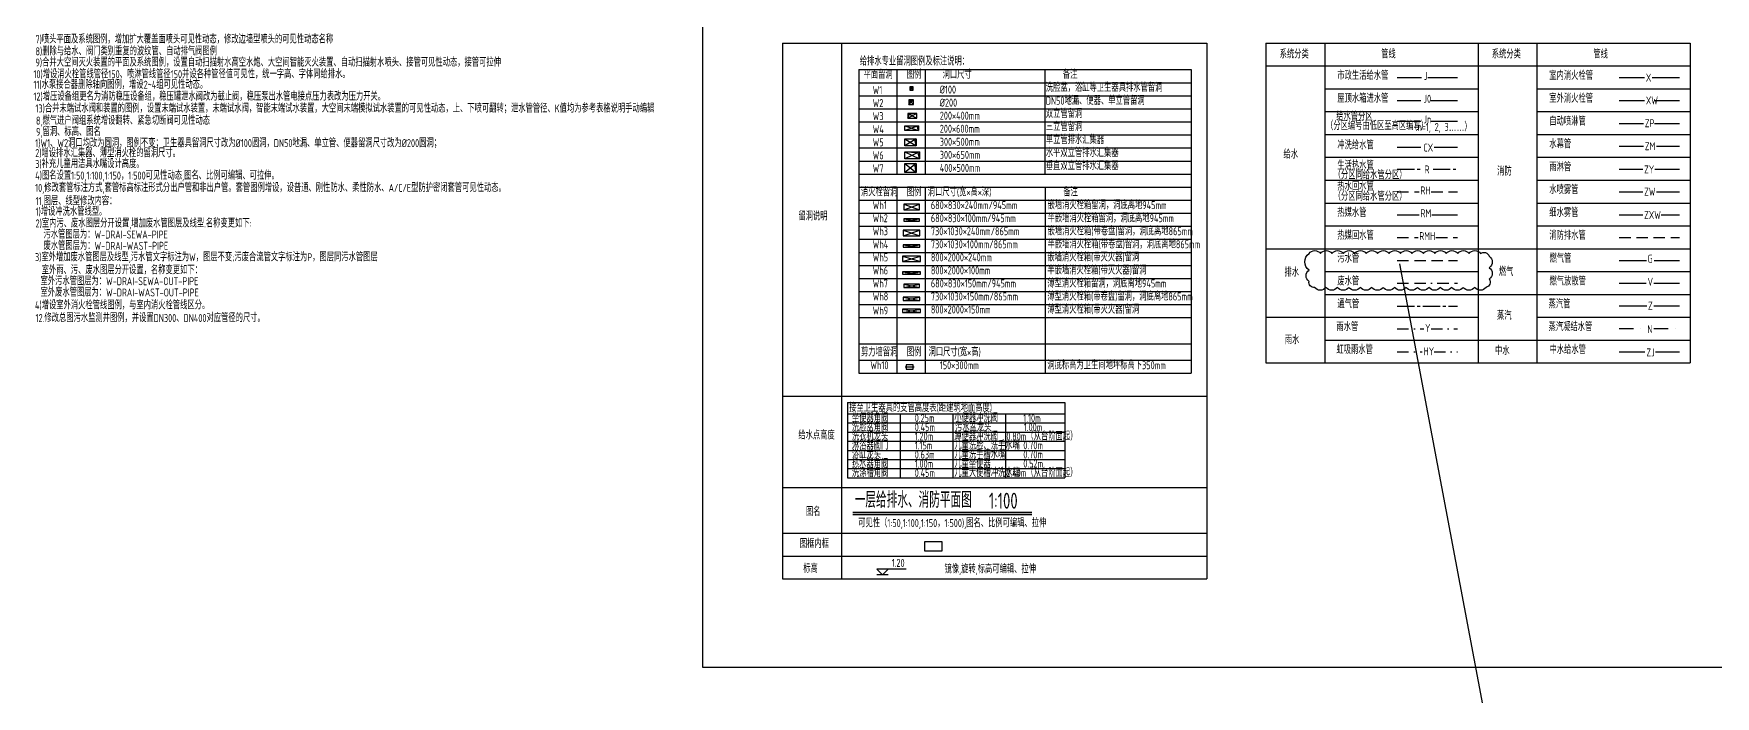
# Model space of a CAD drawing. Extents: x -84241 to 2571207, y -257003 to 1687411.
# Drawn here: x -3404 to 70138, y -58488 to -29475 of the extents above; entities that cross this region are included whole.
import ezdxf

# ---------------------------------------------------------------- set-up
doc = ezdxf.new("R2010")
doc.units = 0
doc.header["$LTSCALE"] = 1000
for name, pattern in [('BORDER', [1.75, 0.5, -0.25, 0.5, -0.25, 0, -0.25]), ('CENTER2', [1.125, 0.75, -0.125, 0.125, -0.125]), ('DASHDOT', [1, 0.5, -0.25, 0, -0.25]), ('DASHED', [0.75, 0.5, -0.25]), ('DIVIDE3', [1.579, 0.625, -0.318, 0, -0.318, 0, -0.318])]:
    doc.linetypes.add(name, pattern=pattern)
doc.layers.get('0').update_dxf_attribs({"linetype": 'CONTINUOUS'})
doc.layers.get('Defpoints').update_dxf_attribs({"linetype": 'CONTINUOUS'})
doc.layers.add('20200618更新内容', color=1, linetype='CONTINUOUS', plot=False)
for name, color, linetype in [('W-DRAI-DOME-PIPE', 4, 'DASHED'), ('W-DRAI-NOTE', 50, 'CONTINUOUS'), ('W-DRAI-VENT-PIPE', 5, 'CENTER2'), ('W-DRAI-WAST-PIPE', 4, 'BORDER'), ('W-FRPT-DRAI-PIPE', 4, 'DASHED'), ('W-FRPT-HYDT-PIPE', 1, 'CONTINUOUS'), ('W-FRPT-NOTE', 60, 'CONTINUOUS'), ('W-FRPT-SPRL-PIPE', 2, 'CONTINUOUS'), ('W-GAS-NOTE', 200, 'CONTINUOUS'), ('W-GAS-PIPE', 2, 'CONTINUOUS'), ('W-HOLE', 231, 'CONTINUOUS'), ('W-HOLE-NOTE', 231, 'CONTINUOUS'), ('W-NOTE', 40, 'CONTINUOUS'), ('W-NOTE-NAME', 40, 'CONTINUOUS'), ('W-RAIN-NOTE', 60, 'CONTINUOUS'), ('W-RAIN-PIPE', 6, 'DASHDOT'), ('W-RECL-PIPE', 6, 'CONTINUOUS'), ('W-WSUP-COOL-PIPE', 3, 'CONTINUOUS'), ('W-WSUP-HOT-PIPE', 6, 'CENTER2'), ('W-WSUP-HOTI-PIPE', 2, 'CONTINUOUS'), ('W-WSUP-HOTR-PIPE', 2, 'BORDER'), ('W-WSUP-NOTE', 40, 'CONTINUOUS')]:
    doc.layers.add(name, color=color, linetype=linetype)
doc.styles.add('TH-STYLE3', font='tssdeng.shx', dxfattribs={"width": 0.7, "bigfont": 'tssdchn.shx'})

# ---------------------------------------------------------------- blocks, each defined once
blk = doc.blocks.new('*U193')
at = {"layer": 'W-NOTE'}
blk.add_lwpolyline([(0, 0), (1074, 0), (1074, 821), (0, 821)], close=True, dxfattribs=at)
blk = doc.blocks.new('*U142')
at = {"layer": 'W-NOTE'}
blk.add_lwpolyline([(0, 0), (777, 0), (777, 400), (0, 400)], close=True, dxfattribs=at)
blk = doc.blocks.new('*U175')
at = {"layer": 'W-HOLE'}
for p, q in [((0, 0), (780, -240)), ((0, 0), (0, -240)), ((780, 0), (0, 0)), ((0, -240), (780, 0)), ((0, -240), (780, -240)), ((780, -240), (780, 0))]:
    blk.add_line(p, q, dxfattribs=at)
blk = doc.blocks.new('150×150留洞')
at = {"layer": 'Defpoints'}
for p, q in [((-75, 75), (75, -75)), ((-75, -75), (75, 75))]:
    blk.add_line(p, q, dxfattribs=at)
at = {"layer": 'W-HOLE'}
for p, q in [((-37.5, 37.5), (-75, -75)), ((75, 75), (-37.5, 37.5))]:
    blk.add_line(p, q, dxfattribs=at)
blk.add_lwpolyline([(-75, -75), (75, -75), (75, 75), (-75, 75)], close=True, dxfattribs=at)
blk = doc.blocks.new('200×200留洞')
at = {"layer": 'Defpoints'}
for p, q in [((100, 100), (-100, -100)), ((-100, 100), (100, -100))]:
    blk.add_line(p, q, dxfattribs=at)
at = {"layer": 'W-HOLE'}
for p in [(-100, -100), (100, 100)]:
    blk.add_line(p, (-50, 50), dxfattribs=at)
blk.add_lwpolyline([(-100, -100), (100, -100), (100, 100), (-100, 100)], close=True, dxfattribs=at)
blk = doc.blocks.new('200×400留洞')
at = {"layer": 'Defpoints'}
for p, q in [((400, 0), (0, -200)), ((0, 0), (400, -200))]:
    blk.add_line(p, q, dxfattribs=at)
at = {"layer": 'W-HOLE'}
for p in [(400, 0), (0, -200)]:
    blk.add_line(p, (60, -30), dxfattribs=at)
blk.add_lwpolyline([(0, -200), (400, -200), (400, 0), (0, 0)], close=True, dxfattribs=at)
blk = doc.blocks.new('*U140')
blk.add_lwpolyline([(0, -75), (300, -75), (300, 125), (0, 125)], close=True)
at = {"layer": 'Defpoints'}
blk.add_line((-50, 25), (350, 25), dxfattribs=at)
blk = doc.blocks.new('200×600留洞')
at = {"layer": 'Defpoints'}
for p, q in [((0, 0), (600, -200)), ((600, 0), (0, -200))]:
    blk.add_line(p, q, dxfattribs=at)
at = {"layer": 'W-HOLE'}
for p in [(0, 0), (600, -200)]:
    blk.add_line(p, (537, -21), dxfattribs=at)
blk.add_lwpolyline([(600, -200), (0, -200), (0, 0), (600, 0)], close=True, dxfattribs=at)
blk = doc.blocks.new('*U177')
at = {"layer": 'W-HOLE'}
for p, q in [((0, 0), (780, -100)), ((0, 0), (0, -100)), ((780, 0), (0, 0)), ((0, -100), (780, 0)), ((0, -100), (780, -100)), ((780, -100), (780, 0))]:
    blk.add_line(p, q, dxfattribs=at)
blk = doc.blocks.new('*U176')
at = {"layer": 'W-HOLE'}
for p, q in [((0, 0), (730, -100)), ((0, 0), (0, -100)), ((730, 0), (0, 0)), ((0, -100), (730, 0)), ((0, -100), (730, -100)), ((730, -100), (730, 0))]:
    blk.add_line(p, q, dxfattribs=at)
blk = doc.blocks.new('*U141')
at = {"layer": 'W-HOLE'}
for p, q in [((0, 0), (730, -240)), ((0, 0), (0, -240)), ((730, 0), (0, 0)), ((0, -240), (730, 0)), ((0, -240), (730, -240)), ((730, -240), (730, 0))]:
    blk.add_line(p, q, dxfattribs=at)
blk = doc.blocks.new('*U185')
at = {"layer": 'W-HOLE'}
for p, q in [((0, 0), (680, -100)), ((0, -100), (680, 0)), ((0, 0), (0, -100)), ((680, 0), (0, 0)), ((0, -100), (680, -100)), ((680, -100), (680, 0))]:
    blk.add_line(p, q, dxfattribs=at)
blk = doc.blocks.new('*U184')
at = {"layer": 'W-HOLE'}
for p, q in [((0, 0), (680, -240)), ((0, -240), (680, 0)), ((0, 0), (0, -240)), ((680, 0), (0, 0)), ((0, -240), (680, -240)), ((680, -240), (680, 0))]:
    blk.add_line(p, q, dxfattribs=at)
blk = doc.blocks.new('300×500留洞')
at = {"layer": 'Defpoints'}
for p, q in [((81460, -49287), (81960, -49587)), ((81960, -49287), (81460, -49587))]:
    blk.add_line(p, q, dxfattribs=at)
at = {"layer": 'W-HOLE'}
for p in [(81460, -49287), (81960, -49587)]:
    blk.add_line(p, (81897, -49308), dxfattribs=at)
blk.add_lwpolyline([(81960, -49587), (81460, -49587), (81460, -49287), (81960, -49287)], close=True, dxfattribs=at)
blk = doc.blocks.new('400×500留洞')
at = {"layer": 'Defpoints'}
for p, q in [((0, 400), (500, 0)), ((500, 400), (0, 0))]:
    blk.add_line(p, q, dxfattribs=at)
at = {"layer": 'W-HOLE'}
for p in [(0, 400), (500, 0)]:
    blk.add_line(p, (437, 379), dxfattribs=at)
blk.add_lwpolyline([(500, 0), (0, 0), (0, 400), (500, 400)], close=True, dxfattribs=at)
blk = doc.blocks.new('300×650留洞')
at = {"layer": 'Defpoints'}
for p, q in [((81460, -49859), (82110, -50159)), ((82110, -49859), (81460, -50159))]:
    blk.add_line(p, q, dxfattribs=at)
at = {"layer": 'W-HOLE'}
for p in [(81460, -49859), (82110, -50159)]:
    blk.add_line(p, (82047, -49880), dxfattribs=at)
blk.add_lwpolyline([(82110, -50159), (81460, -50159), (81460, -49859), (82110, -49859)], close=True, dxfattribs=at)
blk = doc.blocks.new('*U277')
at = {"layer": 'W-HOLE'}
for p, q in [((0, 0), (730, -150)), ((0, 0), (0, -150)), ((730, 0), (0, 0)), ((0, -150), (730, 0)), ((0, -150), (730, -150)), ((730, -150), (730, 0))]:
    blk.add_line(p, q, dxfattribs=at)
blk = doc.blocks.new('*U276')
at = {"layer": 'W-HOLE'}
for p, q in [((0, 0), (680, -150)), ((0, -150), (680, 0)), ((0, 0), (0, -150)), ((680, 0), (0, 0)), ((0, -150), (680, -150)), ((680, -150), (680, 0))]:
    blk.add_line(p, q, dxfattribs=at)
blk = doc.blocks.new('*U278')
at = {"layer": 'W-HOLE'}
for p, q in [((0, 0), (780, -150)), ((0, 0), (0, -150)), ((780, 0), (0, 0)), ((0, -150), (780, 0)), ((0, -150), (780, -150)), ((780, -150), (780, 0))]:
    blk.add_line(p, q, dxfattribs=at)
blk = doc.blocks.new('*U281')
for p, q in [((1033, 250), (-250, 250)), ((0, 0), (-250, 250)), ((250, 0), (-250, 0)), ((0, 0), (250, 250))]:
    blk.add_line(p, q)
at = {"style": 'TH-STYLE3', "width": 0.7}
blk.add_attdef('标高', (398, 350), '', height=350, dxfattribs=at)
blk = doc.blocks.new('*U282')
at = {"layer": 'W-NOTE-NAME'}
blk.add_line((0, -100), (7841, -100), dxfattribs=at)
at = {"layer": 'W-NOTE-NAME', "const_width": 70}
blk.add_lwpolyline([(0, 0), (7841, 0)], dxfattribs=at)
at = {"layer": 'W-NOTE-NAME', "style": 'TH-STYLE3', "width": 0.7}
for tag, p in [('图名100', (89, 201)), ('比例2', (5954, 159))]:
    blk.add_attdef(tag, p, '', height=700, dxfattribs=at)

msp = doc.modelspace()

# ---------------------------------------------------------------- linework, layer by layer
for p, q in [((29348.3016, -29890.8299), (29348.3016, -45344.6705)), ((29348.3016, -29890.8299), (47904.5596, -29890.8299)), ((31925.3082, -29890.8299), (31925.3082, -45344.6705)), ((47904.5596, -29890.8299), (47904.5596, -45344.6705)), ((50481.5662, -29890.8299), (69037.8242, -29890.8299)), ((50481.5662, -29890.8299), (50481.5662, -43890.8299)), ((53058.5728, -29890.8299), (53058.5728, -43890.8299)), ((59759.6952, -29890.8299), (59759.6952, -43890.8299)), ((62336.7018, -29890.8299), (62336.7018, -43890.8299)), ((69037.8242, -29890.8299), (69037.8242, -43890.8299)), ((50481.5662, -30890.8299), (59759.6952, -30890.8299)), ((59759.6952, -30890.8299), (69037.8242, -30890.8299)), ((53058.5728, -31890.8299), (59759.6952, -31890.8299)), ((62336.7018, -31890.8299), (69037.8242, -31890.8299)), ((53058.5728, -32890.8299), (59759.6952, -32890.8299)), ((62336.7018, -32890.8299), (69037.8242, -32890.8299)), ((53058.5728, -33890.8299), (59759.6952, -33890.8299)), ((62336.7018, -33890.8299), (69037.8242, -33890.8299)), ((53058.5728, -34890.8299), (59759.6952, -34890.8299)), ((62336.7018, -34890.8299), (69037.8242, -34890.8299)), ((53058.5728, -35890.8299), (59759.6952, -35890.8299)), ((62336.7018, -35890.8299), (69037.8242, -35890.8299)), ((53058.5728, -36890.8299), (59759.6952, -36890.8299)), ((62336.7018, -36890.8299), (69037.8242, -36890.8299)), ((53058.5728, -37890.8299), (59759.6952, -37890.8299)), ((62336.7018, -37890.8299), (69037.8242, -37890.8299)), ((50481.5662, -38890.8299), (59759.6952, -38890.8299)), ((59759.6952, -38890.8299), (69037.8242, -38890.8299)), ((53058.5728, -39890.8299), (59759.6952, -39890.8299)), ((53058.5728, -39890.8299), (59759.6952, -39890.8299)), ((62336.7018, -39890.8299), (69037.8242, -39890.8299)), ((53058.5728, -40890.8299), (59759.6952, -40890.8299)), ((53058.5728, -40890.8299), (59759.6952, -40890.8299)), ((59759.6952, -40890.8299), (69037.8242, -40890.8299)), ((50481.5662, -41890.8299), (59759.6952, -41890.8299)), ((62336.7018, -41890.8299), (69037.8242, -41890.8299)), ((62336.7018, -41890.8299), (69037.8242, -41890.8299)), ((53058.5728, -42890.8299), (59759.6952, -42890.8299)), ((59759.6952, -42890.8299), (69037.8242, -42890.8299)), ((50481.5662, -43890.8299), (69037.8242, -43890.8299)), ((29348.3016, -45344.6705), (29348.3016, -53344.6705)), ((29348.3016, -45344.6705), (47904.5596, -45344.6705)), ((29348.3016, -45344.6705), (47904.5596, -45344.6705)), ((29348.3016, -45344.6705), (47904.5596, -45344.6705)), ((31925.3082, -45344.6705), (31925.3082, -53344.6705)), ((47904.5596, -45344.6705), (47904.5596, -53344.6705)), ((29348.3016, -49344.6705), (47904.5596, -49344.6705)), ((29348.3016, -51344.6705), (47904.5596, -51344.6705)), ((29348.3016, -52344.6705), (47904.5596, -52344.6705)), ((29348.3016, -53344.6705), (47904.5596, -53344.6705))]:
    msp.add_line(p, q)
at = {"layer": '20200618更新内容'}
msp.add_line((56322.4732, -39550.1998), (60444.7504, -61408.751), dxfattribs=at)
msp.add_lwpolyline([(52369.6117, -39103.0239, -0.52056705), (52869.6117, -39103.0239, -0.52056705), (53369.6117, -39103.0239, -0.52056705), (53869.6117, -39103.0239, -0.52056705), (54369.6117, -39103.0239, -0.52056705), (54869.6117, -39103.0239, -0.52056705), (55369.6117, -39103.0239, -0.52056705), (55869.6117, -39103.0239, -0.52056705), (56369.6117, -39103.0239, -0.52056705), (56869.6117, -39103.0239, -0.52056705), (57369.6117, -39103.0239, -0.52056705), (57869.6117, -39103.0239, -0.52056705), (58369.6117, -39103.0239, -0.52056705), (58869.6117, -39103.0239, -0.52056705), (59369.6117, -39103.0239, -0.52056705), (59869.6117, -39103.0239, -0.52056705), (60250.3932, -39222.2423, -0.52056705), (60250.3932, -39722.2423, -0.52056705), (60250.3932, -40222.2423, -0.52056705), (60110.9085, -40582.7576, -0.52056705), (59610.9085, -40582.7576, -0.52056705), (59110.9085, -40582.7576, -0.52056705), (58610.9085, -40582.7576, -0.52056705), (58110.9085, -40582.7576, -0.52056705), (57610.9085, -40582.7576, -0.52056705), (57110.9085, -40582.7576, -0.52056705), (56610.9085, -40582.7576, -0.52056705), (56110.9085, -40582.7576, -0.52056705), (55610.9085, -40582.7576, -0.52056705), (55110.9085, -40582.7576, -0.52056705), (54610.9085, -40582.7576, -0.52056705), (54110.9085, -40582.7576, -0.52056705), (53610.9085, -40582.7576, -0.52056705), (53110.9085, -40582.7576, -0.52056705), (52610.9085, -40582.7576, -0.52056705), (52369.6117, -40324.0543, -0.52056705), (52369.6117, -39824.0543, -0.52056705)], format="xyb", close=True, dxfattribs=at)
at = {"layer": 'W-DRAI-DOME-PIPE'}
msp.add_line((56225.01, -39403.492), (58860.1484, -39403.492), dxfattribs=at)
at = {"layer": 'W-DRAI-VENT-PIPE'}
msp.add_line((56225.01, -41403.492), (58860.1484, -41403.492), dxfattribs=at)
at = {"layer": 'W-DRAI-WAST-PIPE'}
msp.add_line((56225.01, -40403.492), (58860.1484, -40403.492), dxfattribs=at)
at = {"layer": 'W-FRPT-DRAI-PIPE'}
msp.add_line((65935.2778, -38403.492), (68570.4162, -38403.492), dxfattribs=at)
at = {"layer": 'W-FRPT-HYDT-PIPE'}
for p, q in [((65935.2778, -31403.492), (67041.8642, -31403.492)), ((67374.7809, -31403.492), (68570.4162, -31403.492)), ((65935.2778, -32403.492), (67041.8642, -32403.492)), ((67508.9621, -32403.492), (68570.4162, -32403.492))]:
    msp.add_line(p, q, dxfattribs=at)
at = {"layer": 'W-FRPT-SPRL-PIPE'}
for p, q in [((65935.2778, -33403.492), (66999.449, -33403.492)), ((67476.6081, -33403.492), (68570.4162, -33403.492)), ((65935.2778, -34403.492), (66999.0702, -34403.492)), ((67564.5626, -34403.492), (68570.4162, -34403.492)), ((65935.2778, -35403.492), (66969.9886, -35403.492)), ((67485.9356, -35403.492), (68570.4162, -35403.492)), ((65935.2778, -36403.492), (66968.2838, -36403.492)), ((67556.7308, -36403.492), (68570.4162, -36403.492)), ((65935.2778, -37403.492), (66968.2838, -37403.492)), ((67768.246, -37403.492), (68570.4162, -37403.492))]:
    msp.add_line(p, q, dxfattribs=at)
at = {"layer": 'W-GAS-PIPE'}
for p, q in [((65935.2778, -39403.492), (67127.6155, -39403.492)), ((67466.3655, -39403.492), (68570.4162, -39403.492)), ((65935.2778, -40403.492), (67112.767, -40403.492)), ((67444.8503, -40403.492), (68570.4162, -40403.492))]:
    msp.add_line(p, q, dxfattribs=at)
at = {"layer": 'W-HOLE-NOTE'}
for p, q in [((32684.6091, -31052.1841), (32684.6091, -44344.6705)), ((32684.6091, -31052.1841), (47208.7337, -31052.1841)), ((34346.2677, -31052.1841), (34346.2677, -35623.6127)), ((35582.9245, -31052.1841), (35582.9245, -35623.6127)), ((40821.2523, -31052.1841), (40821.2523, -35623.6127)), ((47208.7337, -31052.1841), (47208.7337, -44344.6705)), ((32684.6091, -31623.6127), (47208.7337, -31623.6127)), ((32684.6091, -32195.0413), (47208.7337, -32195.0413)), ((32684.6091, -32766.4698), (47208.7337, -32766.4698)), ((32684.6091, -33337.8984), (47208.7337, -33337.8984)), ((32684.6091, -33909.327), (47208.7337, -33909.327)), ((32684.6091, -34480.7556), (47208.7337, -34480.7556)), ((32684.6091, -35052.1841), (47208.7337, -35052.1841)), ((32684.6091, -35623.6127), (47208.7337, -35623.6127)), ((32684.6091, -36195.0413), (47208.7337, -36195.0413)), ((32684.6091, -36766.4698), (47208.7337, -36766.4698)), ((34346.2677, -36195.0413), (34346.2677, -40193.327)), ((35582.9245, -36195.0413), (35582.9245, -40193.327)), ((40834.8211, -36195.0413), (40834.8211, -40193.327)), ((32684.6091, -37337.8984), (47208.7337, -37337.8984)), ((32684.6091, -37908.8984), (47208.7337, -37908.8984)), ((32684.6091, -38479.8984), (47208.7337, -38479.8984)), ((32684.6091, -39050.8984), (47208.7337, -39050.8984)), ((32684.6091, -39621.8984), (47208.7337, -39621.8984)), ((32684.6091, -40193.327), (47208.7337, -40193.327)), ((34346.2677, -40193.327), (34346.2677, -44344.6705)), ((35582.9245, -40193.327), (35582.9245, -44344.6705)), ((40834.8211, -40193.327), (40834.8211, -44344.6705)), ((32684.6091, -40764.327), (47208.7337, -40764.327)), ((32684.6091, -41335.327), (47208.7337, -41335.327)), ((32684.6091, -41906.327), (47208.7337, -41906.327)), ((32684.6091, -43048.7556), (47208.7337, -43048.7556)), ((32684.6091, -43773.2419), (47208.7337, -43773.2419)), ((32684.6091, -44344.6705), (47208.7337, -44344.6705))]:
    msp.add_line(p, q, dxfattribs=at)
at = {"layer": 'W-NOTE'}
for p, q in [((32183.1365, -45616.8346), (41690.4602, -45616.8346)), ((32183.1365, -45616.8346), (32183.1365, -48917.983)), ((32183.1365, -46117.983), (41690.4602, -46117.983)), ((34484.9674, -46117.983), (34484.9674, -48917.983)), ((36786.7983, -46117.983), (36786.7983, -48917.983)), ((39088.6293, -46117.983), (39088.6293, -48917.983)), ((41690.4602, -45616.8346), (41690.4602, -48917.983)), ((32183.1365, -46517.983), (41690.4602, -46517.983)), ((32183.1365, -46917.983), (41690.4602, -46917.983)), ((32183.1365, -47317.983), (41690.4602, -47317.983)), ((32183.1365, -47717.983), (41690.4602, -47717.983)), ((32183.1365, -48117.983), (41690.4602, -48117.983)), ((32183.1365, -48517.983), (41690.4602, -48517.983)), ((32183.1365, -48917.983), (41690.4602, -48917.983))]:
    msp.add_line(p, q, dxfattribs=at)
at = {"layer": 'W-RAIN-PIPE'}
for p, q in [((56225.01, -42403.492), (57382.6493, -42403.492)), ((57705.9827, -42403.492), (58860.1484, -42403.492)), ((56225.01, -43403.492), (57315.5335, -43403.492)), ((57837.6548, -43403.492), (58860.1484, -43403.492))]:
    msp.add_line(p, q, dxfattribs=at)
at = {"layer": 'W-RECL-PIPE'}
for p, q in [((65935.2778, -43403.492), (67059.4852, -43403.492)), ((67518.1211, -43403.492), (68570.4162, -43403.492))]:
    msp.add_line(p, q, dxfattribs=at)
at = {"layer": 'W-WSUP-COOL-PIPE'}
for p, q in [((56225.01, -31403.492), (57286.2506, -31403.492)), ((57562.2355, -31403.492), (58860.1484, -31403.492)), ((56225.01, -32403.492), (57261.7572, -32403.492)), ((57689.92, -32403.492), (58860.1484, -32403.492)), ((56225.01, -33303.492), (57261.7572, -33303.492)), ((57689.92, -33303.492), (58860.1484, -33303.492))]:
    msp.add_line(p, q, dxfattribs=at)
at = {"layer": 'W-WSUP-COOL-PIPE', "color": 5}
for p, q in [((56225.01, -34453.4098), (57261.7572, -34453.4098)), ((57833.7564, -34453.4098), (58860.1484, -34453.4098))]:
    msp.add_line(p, q, dxfattribs=at)
at = {"layer": 'W-WSUP-HOT-PIPE'}
for p, q in [((56225.01, -35403.492), (57317.3284, -35403.492)), ((57795.1572, -35403.492), (58860.1484, -35403.492))]:
    msp.add_line(p, q, dxfattribs=at)
at = {"layer": 'W-WSUP-HOTI-PIPE'}
for p, q in [((56225.01, -37403.492), (57187.0523, -37403.492)), ((57742.0523, -37403.492), (58860.1484, -37403.492)), ((65935.2778, -41390.8299), (67140.0412, -41390.8299)), ((67440.5336, -41390.8299), (68570.4162, -41390.8299))]:
    msp.add_line(p, q, dxfattribs=at)
at = {"layer": 'W-WSUP-HOTI-PIPE', "linetype": 'DIVIDE3'}
for p, q in [((65935.2778, -42390.8299), (67105.565, -42390.8299)), ((67442.118, -42390.8299), (68570.4162, -42390.8299))]:
    msp.add_line(p, q, dxfattribs=at)
at = {"layer": 'W-WSUP-HOTR-PIPE'}
for p, q in [((56225.01, -36403.492), (57187.4311, -36403.492)), ((57716.522, -36403.492), (58860.1484, -36403.492)), ((56225.01, -38403.492), (57134.8533, -38403.492)), ((57917.1261, -38403.492), (58860.1484, -38403.492))]:
    msp.add_line(p, q, dxfattribs=at)

# ---------------------------------------------------------------- block references
for name, p in [('200×600留洞', (34688.5408, -33511.1241)), ('*U184', (34647.6631, -36944.9371)), ('*U141', (34622.6631, -38086.9371)), ('*U185', (34647.6631, -37585.9371)), ('*U176', (34622.6631, -38727.9371)), ('*U175', (34597.6631, -39212.0357)), ('*U177', (34597.6631, -39903.0357)), ('*U276', (34647.6631, -40441.3656)), ('*U277', (34622.6631, -41012.3656)), ('*U278', (34597.6631, -41532.3307))]:
    msp.add_blockref(name, p)
msp.add_blockref('*U281', (33720.9531, -53169.5078)).add_auto_attribs({'标高': '1.20'})
at = {"layer": '20200618更新内容', "color": 4}
for name, p in [('300×500留洞', (-46771.6, 15204.4126)), ('300×650留洞', (-46771.6, 15204.4124)), ('400×500留洞', (34688.5408, -35560.6149))]:
    msp.add_blockref(name, p, dxfattribs=at)
at = {"layer": 'W-HOLE'}
for name, p in [('150×150留洞', (34981.0201, -31881.7326)), ('200×400留洞', (34824.549, -32973.4721)), ('200×200留洞', (34974.991, -32479.3532)), ('*U140', (34757.773, -44092.2432))]:
    msp.add_blockref(name, p, dxfattribs=at)
at = {"layer": 'W-NOTE', "xscale": 100, "yscale": 100, "zscale": 100}
msp.add_blockref('*U193', (25842.8928, -57205.0415), dxfattribs=at)
at = {"layer": 'W-NOTE'}
msp.add_blockref('*U282', (32413.1026, -50432.4586), dxfattribs=at).add_auto_attribs({'比例2': '1:100', '图名100': '一层给排水、消防平面图'})
msp.add_blockref('*U142', (35553.4822, -52122.4063), dxfattribs=at)

# ---------------------------------------------------------------- texts
at = {"style": 'TH-STYLE3', "width": 0.7}
for s, p in [('11,图层、线型修改内容：', (-3319.3486, -36980.4845)), ('1)增设冲洗水管线型。', (-3319.3486, -37445.8107)), ('2)室内污、废水图层分开设置,增加废水管图层及线型.名称变更如下:', (-3319.3486, -37956.9634)), ('污水管图层为：W-DRAI-SEWA-PIPE', (-2971.9105, -38445.4836)), ('废水管图层为：W-DRAI-WAST-PIPE', (-2971.9105, -38939.7272)), ('3)室外增加废水管图层及线型,污水管文字标注为W，图层不变;污废合流管文字标注为P，图层同污水管图层', (-3345.0813, -39436.9331)), ('室外雨、污、废水图层分开设置，名称变更如下：', (-3051.5702, -40002.0063)), ('室外污水管图层为：W-DRAI-SEWA-OUT-PIPE', (-3102.5383, -40488.6995)), ('4)增设室外消火栓管线图例，与室内消火栓管线区分。', (-3345.0813, -41540.1421)), ('室外废水管图层为：W-DRAI-WAST-OUT-PIPE', (-3102.5383, -40982.943))]:
    msp.add_text(s, height=350, dxfattribs=at).set_placement(p)
at = {"color": 2, "style": 'TH-STYLE3', "width": 0.7}
msp.add_text('12.修改总图污水监测井图例，并设置DN300、DN400对应管径的尺寸。', height=350, dxfattribs=at).set_placement((-3319.3486, -42099.6287))
at = {"layer": '20200618更新内容', "color": 1, "style": 'TH-STYLE3', "width": 0.7}
for s, p in [('7)喷头平面及系统图例，增加扩大覆盖面喷头可见性动态，修改边墙型喷头的可见性动态名称', (-3323.6198, -29901.2315)), ('8)删除与给水、阀门类别重复的波纹管、自动排气阀图例', (-3323.6198, -30425.7855)), ('9)合并大空间灭火装置的平面及系统图例，设置自动扫描射水高空水炮、大空间智能灭火装置、自动扫描射水喷头、接管可见性动态，接管可拉伸', (-3323.6198, -30914.4793)), ('10)增设消火栓管线管径150、喷淋管线管径150并设各种管径值可见性，统一字高、字体同给排水。', (-3412.5902, -31427.3514)), ('11)水泵接合器删除轴向图例，增设2~4组可见性动态。', (-3412.5902, -31887.8021)), ('12)增压设备组更名为消防稳压设备组，稳压罐泄水阀改为截止阀，稳压泵出水管电接点压力表改为压力开关。', (-3412.5902, -32405.4572)), ('13)合并末端试水阀和装置的图例，设置末端试水装置，末端试水阀，智能末端试水装置，大空间末端模拟试水装置的可见性动态，上、下喷可翻转；泄水管管径、K值均为参考表格说明手动编辑', (-3323.6198, -32926.9178))]:
    msp.add_text(s, height=350, dxfattribs=at).set_placement(p)
at = {"layer": '20200618更新内容', "color": 190, "style": 'TH-STYLE3', "width": 0.7}
msp.add_text('8,燃气进户阀组系统增设翻转、紧急切断阀可见性动态', height=350, dxfattribs=at).set_placement((-3303.0632, -33459.7796))
at = {"layer": '20200618更新内容', "color": 30, "style": 'TH-STYLE3', "width": 0.7}
msp.add_text('10,修改套管标注方式,套管标高标注形式分出户管和非出户管。套管图例增设，设普通、刚性防水、柔性防水、A/C/E型防护密闭套管可见性动态。', height=350, dxfattribs=at).set_placement((-3337.8817, -36402.7883))
at = {"layer": 'W-DRAI-NOTE', "style": 'TH-STYLE3', "width": 0.7}
msp.add_text('ZJ', height=350, dxfattribs=at).set_placement((67122.0501, -43607.59))
at = {"layer": 'W-FRPT-NOTE', "style": 'TH-STYLE3', "width": 0.7}
for s, p in [('X', (67100.3002, -31575.7915)), ('XW', (67100.3002, -32575.7915)), ('ZP', (67051.6733, -33572.4043)), ('ZM', (67051.6733, -34577.9118)), ('ZY', (67022.2129, -35595.9584)), ('ZW', (67022.2129, -36570.7585)), ('ZXW', (67022.2129, -37588.4466))]:
    msp.add_text(s, height=350, dxfattribs=at).set_placement(p)
at = {"layer": 'W-GAS-NOTE', "style": 'TH-STYLE3', "width": 0.7}
for s, p in [('G', (67175.3319, -39503.2264)), ('V', (67175.3319, -40514.0965))]:
    msp.add_text(s, height=350, dxfattribs=at).set_placement(p)
at = {"layer": 'W-HOLE-NOTE', "style": 'TH-STYLE3', "width": 0.7}
for s, p in [('给排水专业留洞图例及标注说明：', (32723.8893, -30866.5054)), ('平面留洞', (32887.5001, -31445.4383)), ('图例', (34782.0089, -31445.4383)), ('洞口尺寸', (36344.1916, -31445.4383)), ('备注', (41606.2652, -31445.4383)), ('W1', (33287.1002, -32121.0093)), ('W2', (33287.1002, -32692.4379)), ('%%C100', (36220.9961, -32100.4743)), ('%%C200', (36220.9961, -32671.9028)), ('洗脸盆，浴缸等卫生器具排水管留洞', (40859.1261, -32016.8669)), ('DN50地漏、便器、单立管留洞', (40859.1261, -32588.2955)), ('W3', (33287.1002, -33263.8665)), ('200×400mm', (36220.9961, -33243.3314)), ('双立管留洞', (40859.1261, -33159.724)), ('9,留洞、标高、图名', (-3297.4461, -33950.6363)), ('W4', (33287.1002, -33835.295)), ('200×600mm', (36220.9961, -33814.76)), ('三立管留洞', (40859.1261, -33731.1526)), ('1)W1、W2洞口均改为圆洞，图例不变；卫生器具留洞尺寸改为%%C100圆洞，DN50地漏、单立管、便器留洞尺寸改为%%C200圆洞；', (-3334.484, -34444.3855)), ('2)增设排水汇集器、薄型消火栓的留洞尺寸。', (-3334.484, -34881.3611)), ('W5', (33287.1002, -34406.7236)), ('300×500mm', (36220.9961, -34386.1886)), ('水平双立管排水汇集器', (40859.1261, -34874.0098)), ('单立管排水汇集器', (40859.1261, -34302.5812)), ('3)补充儿童用洁具水嘴设计高度。', (-3334.484, -35354.4986)), ('W6', (33287.1002, -34978.1522)), ('W7', (33287.1002, -35549.5807)), ('300×650mm', (36220.9961, -34957.6171)), ('400×500mm', (36220.9961, -35529.0457)), ('垂直双立管排水汇集器', (40859.1261, -35445.4383)), ('4)图名设置1:50,1:100,1:150，1:500可见性动态,图名、比例可编辑、可拉伸。', (-3334.484, -35865.2968)), ('消火栓留洞', (32774.1032, -36588.2955)), ('图例', (34782.0089, -36588.2955)), ('洞口尺寸(宽×高×深)', (35695.6191, -36588.2955)), ('嵌墙消火栓箱留洞，洞底离地945mm', (40936.1477, -37159.724)), ('备注', (41621.6283, -36588.2955)), ('Wh1', (33287.1002, -37159.724)), ('Wh2', (33287.1002, -37730.724)), ('680×830×240mm/945mm', (35831.4747, -37159.724)), ('680×830×100mm/945mm', (35831.4747, -37730.724)), ('半嵌墙消火栓箱留洞，洞底离地945mm', (40936.1477, -37730.724)), ('Wh3', (33287.1002, -38301.724)), ('730×1030×240mm/865mm', (35831.4747, -38301.724)), ('嵌墙消火栓箱(带卷盘)留洞，洞底离地865mm', (40936.1477, -38301.724)), ('Wh4', (33287.1002, -38872.724)), ('730×1030×100mm/865mm', (35831.4747, -38872.724)), ('半嵌墙消火栓箱(带卷盘)留洞，洞底离地865mm', (40936.1477, -38872.724)), ('Wh5', (33287.1002, -39443.724)), ('Wh6', (33287.1002, -40015.1526)), ('800×2000×240mm', (35831.4747, -39443.724)), ('800×2000×100mm', (35831.4747, -40014.724)), ('嵌墙消火栓箱(带灭火器)留洞', (40926.1046, -39443.724)), ('半嵌墙消火栓箱(带灭火器)留洞', (40926.1046, -40014.724)), ('Wh7', (33287.1002, -40586.5812)), ('680×830×150mm/945mm', (35831.4747, -40586.1526)), ('薄型消火栓箱留洞，洞底离地945mm', (40926.1046, -40586.1526)), ('Wh8', (33287.1002, -41157.5812)), ('730×1030×150mm/865mm', (35831.4747, -41157.1526)), ('薄型消火栓箱(带卷盘)留洞，洞底离地865mm', (40926.1046, -41157.1526)), ('Wh9', (33287.1002, -41770.648)), ('800×2000×150mm', (35831.4747, -41728.1526)), ('薄型消火栓箱(带灭火器)留洞', (40926.1046, -41728.5812)), ('剪力墙留洞', (32774.1032, -43595.0675)), ('图例', (34782.0089, -43595.0675)), ('洞口尺寸(宽×高)', (35730.0701, -43595.0675)), ('Wh10', (33186.3368, -44166.4961)), ('150×300mm', (36220.9961, -44166.4961)), ('洞底标高为卫生间地坪标高下350mm', (40926.1046, -44166.4961))]:
    msp.add_text(s, height=350, dxfattribs=at).set_placement(p)
at = {"layer": 'W-NOTE', "style": 'TH-STYLE3', "width": 0.7}
for s, p in [('系统分类', (51083.9551, -30557.1455)), ('管线', (55522.6846, -30557.1455)), ('系统分类', (60362.0841, -30557.1455)), ('管线', (64800.8136, -30557.1455)), ('市政生活给水管', (53607.1151, -31493.717)), ('室内消火栓管', (62875.9855, -31493.717)), ('屋顶水箱进水管', (53607.1151, -32493.717)), ('室外消火栓管', (62875.9855, -32493.717)), ('给水管分区', (53557.238, -33284.58)), ('（分区编号由低区至高区编写）', (53111.2602, -33690.9682)), ('（n=1, 2, 3……）', (56790.3135, -33737.7475)), ('自动喷淋管', (62875.9855, -33493.717)), ('给水', (51249.9228, -34942.0207)), ('冲洗给水管', (53607.1151, -34538.308)), ('水幕管', (62875.9855, -34493.717)), ('生活热水管', (53607.1151, -35430.4668)), ('消防', (60593.7386, -35684.5769)), ('雨淋管', (62875.9855, -35493.717)), ('（分区同给水管分区）', (53446.109, -35843.9882)), ('热水回水管', (53607.1151, -36341.8864)), ('（分区同给水管分区）', (53446.109, -36782.5208)), ('水喷雾管', (62875.9855, -36493.717)), ('留洞说明', (30037.8397, -37649.5898)), ('热媒水管', (53607.1151, -37493.717)), ('细水雾管', (62875.9855, -37493.717)), ('热媒回水管', (53607.1151, -38493.717)), ('消防排水管', (62875.9855, -38493.717)), ('污水管', (53607.1151, -39493.717)), (' 燃气', (60503.6002, -40079.0215)), ('燃气管', (62885.2441, -39493.717)), ('排水', (51295.1675, -40107.5487)), ('废水管', (53607.1151, -40493.717)), ('燃气放散管', (62885.2441, -40493.717)), ('通气管', (53607.1151, -41493.717)), ('蒸汽管', (62844.7368, -41493.717)), ('蒸汽', (60588.7739, -42000.369)), ('雨水管', (53566.6078, -42493.717)), ('蒸汽凝结水管', (62844.7368, -42493.717)), ('雨水', (51310.6448, -43066.868)), ('虹吸雨水管', (53566.6078, -43493.717)), ('中水', (60503.6002, -43543.6045)), ('中水给水管', (62885.2441, -43493.717)), ('接至卫生器具的支管高度表(距建筑地面高度)', (32261.0165, -46029.6817)), ('坐便器角阀', (32379.2764, -46480.2559)), ('0.25m', (35126.323, -46479.1124)), ('小便器冲洗阀', (36857.7877, -46480.2559)), ('1.10m', (39873.5966, -46479.1124)), ('给水点高度', (30034.4674, -47234.7308)), ('洗脸盆角阀', (32379.2764, -46880.2559)), ('洗衣机龙头', (32379.2764, -47280.2559)), ('1.20m', (35126.323, -47279.1124)), ('0.45m', (35126.323, -46879.1124)), ('蹲便器冲洗阀', (36857.7877, -47280.2559)), ('污水盆龙头', (36888.7666, -46880.2559)), ('0.80m（从台阶面起）', (39134.5765, -47279.1124)), ('1.00m', (39896.3507, -46879.1124)), ('淋浴器阀门', (32379.2764, -47680.2559)), ('浴缸龙头', (32379.2764, -48080.2559)), ('1.15m', (35126.323, -47679.1124)), ('0.63m', (35126.323, -48079.1124)), ('儿童洗脸、洗手水嘴', (36857.7877, -47680.2559)), ('儿童洗手槽水嘴', (36857.7877, -48080.2559)), ('0.70m', (39873.5966, -47670.8679)), ('0.70m', (39873.5966, -48070.8679)), ('洗涤槽角阀', (32379.2764, -48880.2559)), ('热水器角阀', (32379.2764, -48480.2559)), ('1.00m', (35126.323, -48479.1124)), ('0.45m', (35126.323, -48879.1124)), ('儿童坐便器', (36857.7877, -48480.2559)), ('儿童大便槽冲洗水箱', (36857.7877, -48880.2559)), ('2.40m（从台阶面起）', (39134.5765, -48879.1124)), ('0.52m', (39873.5966, -48470.8679)), ('图名', (30366.645, -50581.1325)), ('可见性（1:50,1:100,1:150，1:500),图名、比例可编辑、拉伸', (32655.1413, -51076.0564)), ('图框内框', (30101.5578, -51983.9537)), ('标高', (30250.3484, -53074.4345)), ('镜像,旋转,标高可编辑、拉伸', (36427.7493, -53094.7196))]:
    msp.add_text(s, height=350, dxfattribs=at).set_placement(p)
at = {"layer": 'W-RAIN-NOTE', "style": 'TH-STYLE3', "width": 0.7}
for s, p in [('Y', (57444.93, -42538.4503)), ('HY', (57377.8142, -43555.3947))]:
    msp.add_text(s, height=350, dxfattribs=at).set_placement(p)
at = {"layer": 'W-WSUP-NOTE', "style": 'TH-STYLE3', "width": 0.7}
for s, p in [('J', (57396.0722, -31503.8095)), ('J0', (57371.5788, -32503.8095)), ('Jn', (57371.5788, -33403.8095)), ('CX', (57371.5788, -34639.0259)), ('R', (57419.9031, -35597.4199)), ('RH', (57241.6815, -36515.9928)), ('RM', (57241.6815, -37514.4694)), ('RMH', (57189.4826, -38514.4694)), ('Z', (67192.2655, -41560.6297)), ('N', (67162.6374, -42586.3351))]:
    msp.add_text(s, height=350, dxfattribs=at).set_placement(p)

doc.saveas('drawing.dxf')
